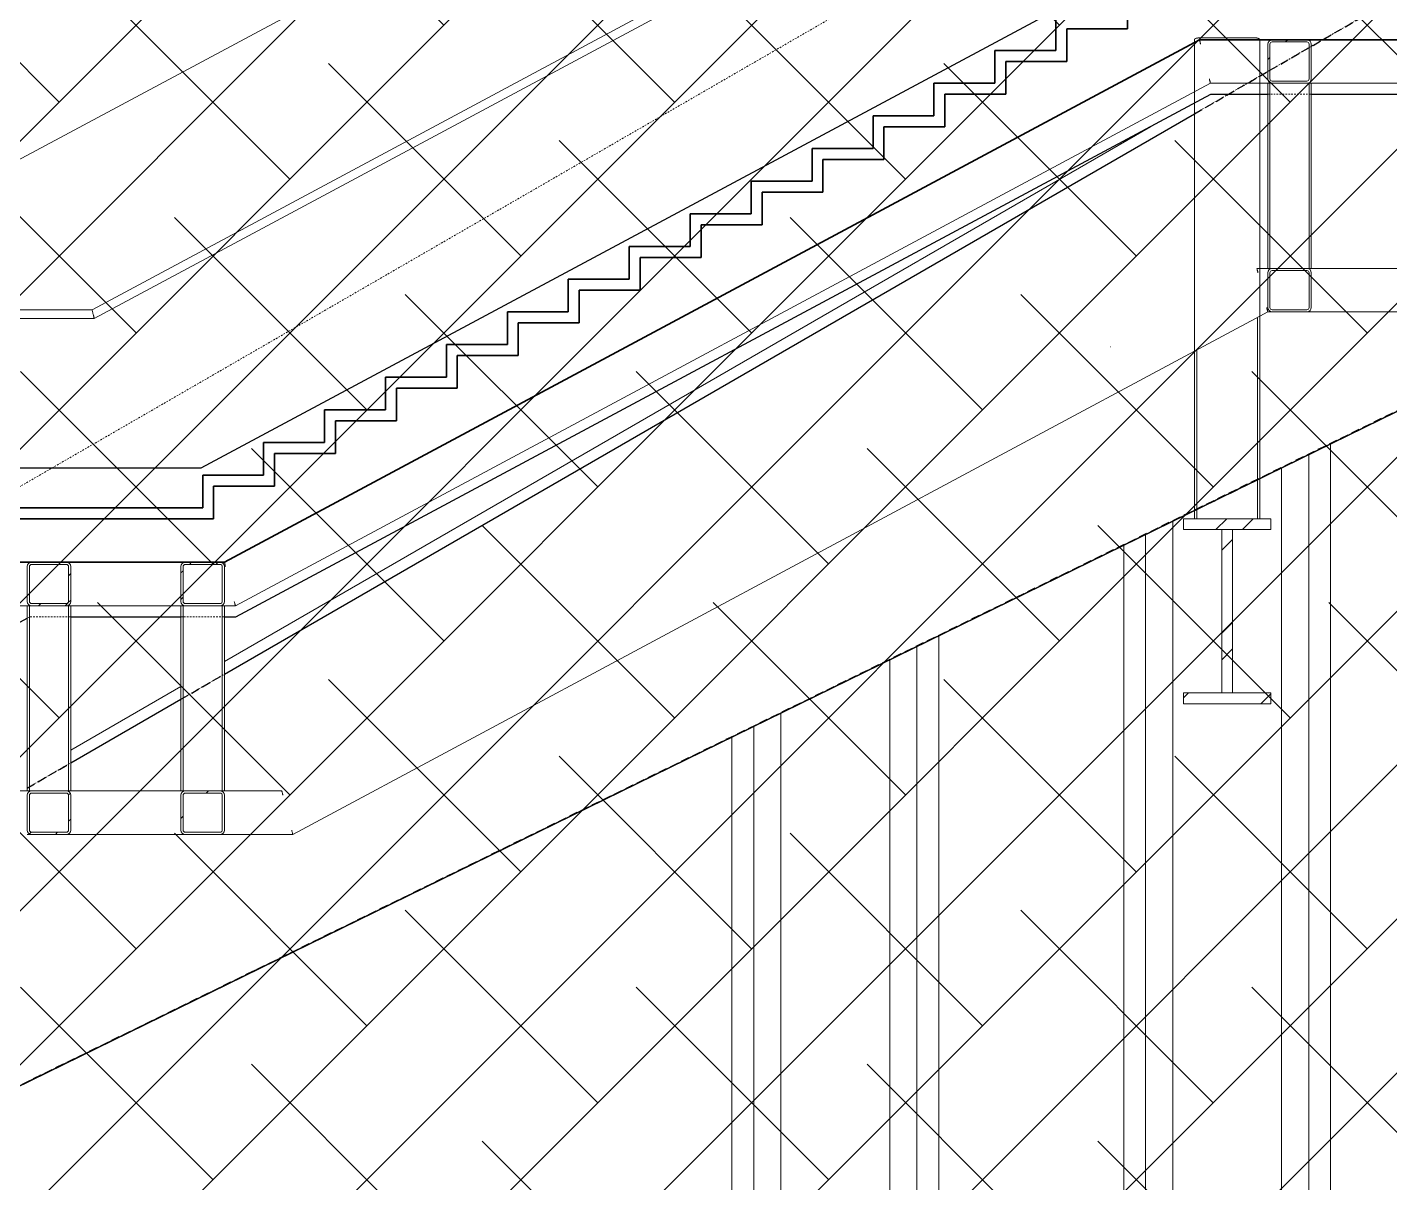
# Model space of a CAD drawing. Header units: millimetres. Extents: x 50357 to 985146, y 723188 to 1803594.
# Drawn here: x 861817 to 868078, y 811745 to 817052 of the extents above; entities that cross this region are included whole.
import ezdxf

# ---------------------------------------------------------------- set-up
doc = ezdxf.new("R2010")
doc.units = ezdxf.units.MM
doc.header["$LTSCALE"] = 3
doc.header["$MEASUREMENT"] = 0
for name, pattern in [('DASHED', [19.05, 12.7, -6.35]), ('HIDDEN', [0.375, 0.25, -0.125]), ('Member Hidden', [4.5, 2.5, -2])]:
    doc.linetypes.add(name, pattern=pattern)
for name, color, linetype, lineweight, true_color in [('A-FLOR-HRAL', 7, 'Continuous', 13, 0x6e6e6e), ('A-FLOR-PATT', 7, 'Continuous', 13, 0x6e6e6e), ('ADS280__', 7, 'Continuous', 13, 0x6e6e6e), ('ADS280_B', 7, 'Member Hidden', 13, 0x6e6e6e), ('ADS280_BOther', 7, 'Continuous', 13, 0x6e6e6e), ('ADS280_BSteel', 7, 'Continuous', 13, 0x6e6e6e), ('ADS280_C', 7, 'Continuous', 25, 0x6e6e6e), ('ADS280_COther', 7, 'Continuous', 13, 0x6e6e6e), ('ADS280_CSteel', 7, 'Continuous', 13, 0x6e6e6e), ('ADS280_CU', 7, 'HIDDEN', 13, 0x6e6e6e), ('ADS280_H', 7, 'Member Hidden', 13, 0x6e6e6e), ('ADS280_S', 7, 'Continuous', 13, 0x6e6e6e), ('I-WALL', 7, 'Continuous', 25, 0x6e6e6e), ('Q-SPCQ', 7, 'Continuous', 13, 0x6e6e6e)]:
    doc.layers.add(name, color=color, linetype=linetype, lineweight=lineweight, true_color=true_color)
doc.layers.add('Hatch (CARR)', color=8, linetype='Continuous', lineweight=35)
pattern_1 = [(45, (937466.83, 812515.94), (-251.4472, 251.4472), []), (45, (937466.83, 812896.94), (-251.4472, 251.4472), [])]
pattern_2 = [(45, (162427.4, 13871), (-251.4472, 251.4472), []), (45, (162427.4, 14252), (-251.4472, 251.4472), [])]

# ---------------------------------------------------------------- blocks, each defined once
blk = doc.blocks.new('KONEGL-TravelMaster110_Escalator_Single_metric - TM110 - 101384-1810381-SEC A')
at = {"layer": 'Q-SPCQ'}
for p, q in [((87684.3, 15494.5), (91938.6, 17950.8)), ((86978.1, 15086.8), (87484.3, 15379.1))]:
    blk.add_line(p, q, dxfattribs=at)
blk = doc.blocks.new('HANDRAIL1 - HANDRAIL-3274031-SEC A')
at = {"layer": 'A-FLOR-HRAL'}
for p, q in [((91125.6, 20148.7), (81608.1, 15050)), ((91555.7, 19510), (87075.7, 17110)), ((87085.8, 17070), (91565.8, 19470)), ((87075.7, 17110), (85855.7, 17110)), ((85865.8, 17070), (87085.8, 17070))]:
    blk.add_line(p, q, dxfattribs=at)
blk.add_open_spline([(87085.8, 17070), (87085.8, 17070), (87085.4, 17071.4), (87084.3, 17075.7), (87083.3, 17079.9), (87082.1, 17084.8), (87080.8, 17090), (87079.4, 17095.2), (87078.2, 17100.1), (87077.2, 17104.3), (87076.4, 17107.5), (87075.9, 17109.5), (87075.7, 17110), (87075.7, 17110)], degree=3, knots=[0, 0, 0, 0, 0.166667, 0.25, 0.333333, 0.416667, 0.5, 0.583333, 0.666667, 0.75, 0.833333, 0.916667, 1, 1, 1, 1], dxfattribs=at)
blk = doc.blocks.new('Staircase 01 Steel Beam - Staircase 01 Steel Beam-3332452-SEC A')
at = {"layer": 'ADS280_B', "linetype": 'Continuous'}
for p, q in [((87734.5, 15750), (92214.5, 18150)), ((92214.5, 18150), (92498.1, 18150)), ((92658.1, 18150), (93194.3, 18150)), ((86514.5, 15750), (86798, 15750)), ((86958.1, 15750), (87504.2, 15750)), ((87664.4, 15750), (87734.5, 15750))]:
    blk.add_line(p, q, dxfattribs=at)
for points, knots in [([(92169.3, 18330), (92168.9, 18331.7), (92168, 18335.2), (92166.8, 18340.1), (92165.7, 18344.3), (92164.7, 18348.6), (92164.3, 18350), (92164.3, 18350)], [0, 0, 0, 0, 0.166667, 0.333333, 0.5, 0.666667, 1, 1, 1, 1]), ([(92214.5, 18150), (92214.5, 18150), (92214.2, 18151.4), (92213.1, 18155.7), (92212, 18159.9), (92210.8, 18164.8), (92209.9, 18168.3), (92209.5, 18170)], [0.0000015, 0.0000015, 0.0000015, 0.0000015, 0.3333333, 0.5, 0.6666667, 0.8333333, 1, 1, 1, 1]), ([(87689.3, 15930), (87688.9, 15931.7), (87688, 15935.2), (87686.8, 15940.1), (87685.7, 15944.3), (87684.7, 15948.6), (87684.3, 15950), (87684.3, 15950)], [0, 0, 0, 0, 0.166667, 0.333333, 0.5, 0.666667, 1, 1, 1, 1]), ([(87734.5, 15750), (87734.5, 15750), (87734.2, 15751.4), (87733.1, 15755.7), (87732, 15759.9), (87730.8, 15764.8), (87729.9, 15768.3), (87729.5, 15770)], [0.0000015, 0.0000015, 0.0000015, 0.0000015, 0.3333333, 0.5, 0.6666667, 0.8333333, 1, 1, 1, 1])]:
    blk.add_open_spline(points, degree=3, knots=knots, dxfattribs=at)
blk = doc.blocks.new('Staircase 01 Steel Beam Bottom - Staircase 01 Steel Beam Bottom-3334284-SEC A')
at = {"layer": 'ADS280_B', "linetype": 'Continuous'}
for p, q in [((92498.1, 17300), (92427.9, 17300)), ((93204.4, 17300), (92658.1, 17300)), ((92441.4, 17080.4), (92478, 17100)), ((92478, 17100), (92498.1, 17100)), ((92658.1, 17100), (93204.4, 17100)), ((87998, 14700), (92141.4, 16919.7)), ((91756.4, 16940.3), (91755.2, 16939.7)), ((86798.1, 14900), (86727.9, 14900)), ((87504.3, 14900), (86958.1, 14900)), ((87947.9, 14900), (87664.3, 14900)), ((86778, 14700), (86798.1, 14700)), ((86958.1, 14700), (87504.3, 14700)), ((87664.3, 14700), (87998, 14700))]:
    blk.add_line(p, q, dxfattribs=at)
for points, knots in [([(92432.9, 17280), (92432.4, 17281.8), (92431.6, 17285.2), (92430.3, 17290.1), (92429.3, 17294.3), (92428.2, 17298.6), (92427.8, 17300), (92427.9, 17300)], [0, 0, 0, 0, 0.166667, 0.333333, 0.5, 0.666667, 1, 1, 1, 1]), ([(92478, 17100), (92478.1, 17100), (92477.7, 17101.4), (92476.6, 17105.7), (92475.6, 17109.9), (92474.3, 17114.8), (92473.5, 17118.3), (92473, 17120)], [0.0000015, 0.0000015, 0.0000015, 0.0000015, 0.3333333, 0.5, 0.6666667, 0.8333333, 1, 1, 1, 1]), ([(87952.9, 14880), (87952.4, 14881.7), (87951.6, 14885.2), (87950.3, 14890.1), (87949.3, 14894.3), (87948.2, 14898.6), (87947.9, 14900), (87947.9, 14900)], [0, 0, 0, 0, 0.166667, 0.333333, 0.5, 0.666667, 1, 1, 1, 1]), ([(87998, 14700), (87998, 14700), (87997.7, 14701.4), (87996.6, 14705.7), (87995.6, 14709.9), (87994.3, 14714.8), (87993.5, 14718.3), (87993, 14720)], [0.0000015, 0.0000015, 0.0000015, 0.0000015, 0.3333333, 0.5, 0.6666667, 0.8333333, 1, 1, 1, 1])]:
    blk.add_open_spline(points, degree=3, knots=knots, dxfattribs=at)
blk = doc.blocks.new('Structural Columns 1 - Structural Columns 1-3720711-SEC A')
at = {"layer": 'ADS280_C', "lineweight": 13}
for p, q in [((92766, 11850), (92766, 16492.5)), ((92666, 11850), (92666, 16443.5)), ((92541, 11850), (92541, 16382.3)), ((92041, 11570), (92041, 16137.4)), ((91816, 11570), (91816, 16027.3)), ((91916, 11570), (91916, 16076.2)), ((90966, 11570), (90966, 15611)), ((90866, 11570), (90866, 15562)), ((90741, 11570), (90741, 15500.8)), ((90241, 11570), (90241, 15256)), ((90116, 11570), (90116, 15194.8)), ((90016, 11570), (90016, 15145.8)), ((90016, 11450), (90016, 11550)), ((90116, 11450), (90116, 11550)), ((90241, 11450), (90241, 11550)), ((90741, 11450), (90741, 11550)), ((90866, 11450), (90866, 11550)), ((90966, 11450), (90966, 11550)), ((91816, 11450), (91816, 11550)), ((91916, 11450), (91916, 11550)), ((92041, 11450), (92041, 11550)), ((90016, 11075), (90016, 11350)), ((90116, 11075), (90116, 11350)), ((90241, 11075), (90241, 11350)), ((90741, 11075), (90741, 11350)), ((90866, 11075), (90866, 11350)), ((90966, 11075), (90966, 11350)), ((91816, 11075), (91816, 11350)), ((91916, 11075), (91916, 11350)), ((92041, 11075), (92041, 11350))]:
    blk.add_line(p, q, dxfattribs=at)
blk = doc.blocks.new('Square Hollow Sections - SHS 200x200x10-V31-SEC A')
at = {"layer": 'ADS280_H', "linetype": 'Continuous'}
h = blk.add_hatch(dxfattribs=at)
h.set_pattern_fill('FP_1', color=256, style=0, pattern_type=2)
h.set_pattern_definition(pattern_2)
h.paths.add_polyline_path([(92498.1, 17100), (92658.1, 17100), (92672.2, 17105.9), (92678.1, 17120), (92678.1, 17280), (92672.2, 17294.1), (92658.1, 17300), (92498.1, 17300), (92483.9, 17294.1), (92478.1, 17277.4), (92478.1, 17120), (92483.9, 17105.9)], flags=0)
h.paths.add_polyline_path([(92658.1, 17110), (92498.1, 17110), (92491, 17112.9), (92488.1, 17120), (92488.1, 17280), (92491, 17287.1), (92498.1, 17290), (92658.1, 17290), (92665.1, 17287.1), (92668.1, 17277.4), (92668.1, 17120), (92665.1, 17112.9)], flags=0)
at = {"layer": 'ADS280_S'}
for p, q in [((92478.1, 17280), (92478.1, 17120)), ((92488.1, 17120), (92488.1, 17280)), ((92658.1, 17300), (92498.1, 17300)), ((92498.1, 17290), (92658.1, 17290)), ((92668.1, 17280), (92668.1, 17120)), ((92678.1, 17120), (92678.1, 17280)), ((92658.1, 17110), (92498.1, 17110)), ((92498.1, 17100), (92658.1, 17100))]:
    blk.add_line(p, q, dxfattribs=at)
for centre, radius, start, end in [((92498.1, 17280), 20, 90, 180), ((92498.1, 17280), 10, 90, 180), ((92658.1, 17280), 20, 0, 90), ((92658.1, 17280), 10, 0, 90), ((92498.1, 17120), 20, 180, 270), ((92498.1, 17120), 10, 180, 270), ((92658.1, 17120), 20, 270, 360), ((92658.1, 17120), 10, 270, 360)]:
    blk.add_arc(centre, radius, start, end, dxfattribs=at)
blk = doc.blocks.new('Square Hollow Sections - SHS 200x200x10-V32-SEC A')
at = {"layer": 'ADS280_H', "linetype": 'Continuous'}
h = blk.add_hatch(dxfattribs=at)
h.set_pattern_fill('FP_1', color=256, style=0, pattern_type=2)
h.set_pattern_definition(pattern_2)
h.paths.add_polyline_path([(87504.3, 14700), (87664.3, 14700), (87678.5, 14705.9), (87684.3, 14720), (87684.3, 14880), (87678.5, 14894.1), (87664.3, 14900), (87504.3, 14900), (87490.2, 14894.1), (87484.3, 14880), (87484.3, 14720), (87490.2, 14705.9)], flags=0)
h.paths.add_polyline_path([(87664.3, 14710), (87504.3, 14710), (87497.2, 14712.9), (87494.3, 14720), (87494.3, 14880), (87497.2, 14887.1), (87507.2, 14890), (87664.3, 14890), (87671.4, 14887.1), (87674.3, 14880), (87674.3, 14720), (87671.4, 14712.9)], flags=0)
at = {"layer": 'ADS280_S'}
for p, q in [((87664.3, 14900), (87504.3, 14900)), ((87484.3, 14880), (87484.3, 14720)), ((87494.3, 14720), (87494.3, 14880)), ((87504.3, 14890), (87664.3, 14890)), ((87674.3, 14880), (87674.3, 14720)), ((87684.3, 14720), (87684.3, 14880)), ((87664.3, 14710), (87504.3, 14710)), ((87504.3, 14700), (87664.3, 14700))]:
    blk.add_line(p, q, dxfattribs=at)
for centre, radius, start, end in [((87504.3, 14880), 20, 90, 180), ((87664.3, 14880), 20, 0, 90), ((87504.3, 14880), 10, 90, 180), ((87664.3, 14880), 10, 0, 90), ((87504.3, 14720), 20, 180, 270), ((87504.3, 14720), 10, 180, 270), ((87664.3, 14720), 20, 270, 0), ((87664.3, 14720), 10, 270, 0)]:
    blk.add_arc(centre, radius, start, end, dxfattribs=at)
blk = doc.blocks.new('Square Hollow Sections - SHS 200x200x10-V33-SEC A')
at = {"layer": 'ADS280_H', "linetype": 'Continuous'}
h = blk.add_hatch(dxfattribs=at)
h.set_pattern_fill('FP_1', color=256, style=0, pattern_type=2)
h.set_pattern_definition(pattern_2)
h.paths.add_polyline_path([(86798.1, 14700), (86958.1, 14700), (86972.2, 14705.9), (86978.1, 14720), (86978.1, 14880), (86972.2, 14894.1), (86958.1, 14900), (86798.1, 14900), (86783.9, 14894.1), (86778.1, 14880), (86778.1, 14720), (86783.9, 14705.9)], flags=0)
h.paths.add_polyline_path([(86798.1, 14710), (86791, 14712.9), (86788.1, 14720), (86788.1, 14880), (86791, 14887.1), (86798.1, 14890), (86958.1, 14890), (86965.1, 14887.1), (86968.1, 14880), (86968.1, 14720), (86965.1, 14712.9), (86958.1, 14710), (86869.8, 14710)], flags=0)
at = {"layer": 'ADS280_S'}
for p, q in [((86958.1, 14900), (86798.1, 14900)), ((86778.1, 14880), (86778.1, 14720)), ((86788.1, 14720), (86788.1, 14880)), ((86798.1, 14890), (86958.1, 14890)), ((86968.1, 14880), (86968.1, 14720)), ((86978.1, 14720), (86978.1, 14880)), ((86958.1, 14710), (86798.1, 14710)), ((86798.1, 14700), (86958.1, 14700))]:
    blk.add_line(p, q, dxfattribs=at)
for centre, radius, start, end in [((86798.1, 14880), 20, 90, 180), ((86958.1, 14880), 20, 0, 90), ((86798.1, 14880), 10, 90, 180), ((86958.1, 14880), 10, 0, 90), ((86798.1, 14720), 20, 180, 270), ((86798.1, 14720), 10, 180, 270), ((86958.1, 14720), 20, 270, 360), ((86958.1, 14720), 10, 270, 360)]:
    blk.add_arc(centre, radius, start, end, dxfattribs=at)
blk = doc.blocks.new('Square Hollow Sections - SHS 200x200x10-V40-SEC A')
at = {"layer": 'ADS280_H', "linetype": 'Continuous'}
h = blk.add_hatch(dxfattribs=at)
h.set_pattern_fill('FP_1', color=256, style=0, pattern_type=2)
h.set_pattern_definition(pattern_2)
h.paths.add_polyline_path([(87504.3, 15750), (87664.3, 15750), (87678.5, 15755.9), (87684.3, 15770), (87684.3, 15930), (87678.5, 15944.1), (87664.3, 15950), (87504.3, 15950), (87490.2, 15944.1), (87484.3, 15930), (87484.3, 15770), (87490.2, 15755.9)], flags=0)
h.paths.add_polyline_path([(87664.3, 15760), (87504.3, 15760), (87497.2, 15762.9), (87494.3, 15770), (87494.3, 15930), (87497.2, 15937.1), (87507.2, 15940), (87664.3, 15940), (87671.4, 15937.1), (87674.3, 15930), (87674.3, 15770), (87671.4, 15762.9)], flags=0)
at = {"layer": 'ADS280_S'}
for p, q in [((87484.3, 15930), (87484.3, 15770)), ((87494.3, 15770), (87494.3, 15930)), ((87664.3, 15950), (87504.3, 15950)), ((87504.3, 15940), (87664.3, 15940)), ((87674.3, 15930), (87674.3, 15770)), ((87684.3, 15770), (87684.3, 15930)), ((87664.3, 15760), (87504.3, 15760)), ((87504.3, 15750), (87664.3, 15750))]:
    blk.add_line(p, q, dxfattribs=at)
for centre, radius, start, end in [((87504.3, 15930), 20, 90, 180), ((87504.3, 15930), 10, 90, 180), ((87664.3, 15930), 20, 0, 90), ((87664.3, 15930), 10, 0, 90), ((87504.3, 15770), 20, 180, 270), ((87504.3, 15770), 10, 180, 270), ((87664.3, 15770), 20, 270, 0), ((87664.3, 15770), 10, 270, 0)]:
    blk.add_arc(centre, radius, start, end, dxfattribs=at)
blk = doc.blocks.new('Square Hollow Sections - SHS 200x200x10-V41-SEC A')
at = {"layer": 'ADS280_H', "linetype": 'Continuous'}
h = blk.add_hatch(dxfattribs=at)
h.set_pattern_fill('FP_1', color=256, style=0, pattern_type=2)
h.set_pattern_definition(pattern_2)
h.paths.add_polyline_path([(86958.1, 15750), (86972.2, 15755.9), (86978.1, 15770), (86978.1, 15930), (86972.2, 15944.1), (86958.1, 15950), (86798.1, 15950), (86783.9, 15944.1), (86778.1, 15930), (86778.1, 15770), (86783.9, 15755.9), (86798.1, 15750), (86869.8, 15750)], flags=0)
h.paths.add_polyline_path([(86958.1, 15760), (86798.1, 15760), (86791, 15762.9), (86788.1, 15770), (86788.1, 15930), (86791, 15937.1), (86798.1, 15940), (86958.1, 15940), (86965.1, 15937.1), (86968.1, 15930), (86968.1, 15770), (86965.1, 15762.9)], flags=0)
at = {"layer": 'ADS280_S'}
for p, q in [((86778.1, 15930), (86778.1, 15770)), ((86788.1, 15770), (86788.1, 15930)), ((86958.1, 15950), (86798.1, 15950)), ((86798.1, 15940), (86958.1, 15940)), ((86968.1, 15930), (86968.1, 15770)), ((86978.1, 15770), (86978.1, 15930)), ((86958.1, 15760), (86798.1, 15760)), ((86798.1, 15750), (86958.1, 15750))]:
    blk.add_line(p, q, dxfattribs=at)
for centre, radius, start, end in [((86798.1, 15930), 20, 90, 180), ((86798.1, 15930), 10, 90, 180), ((86958.1, 15930), 20, 0, 90), ((86958.1, 15930), 10, 0, 90), ((86798.1, 15770), 20, 180, 270), ((86798.1, 15770), 10, 180, 270), ((86958.1, 15770), 20, 270, 360), ((86958.1, 15770), 10, 270, 360)]:
    blk.add_arc(centre, radius, start, end, dxfattribs=at)
blk = doc.blocks.new('Square Hollow Sections - SHS 200x200x10-V43-SEC A')
at = {"layer": 'ADS280_H', "linetype": 'Continuous'}
h = blk.add_hatch(dxfattribs=at)
h.set_pattern_fill('FP_1', color=256, style=0, pattern_type=2)
h.set_pattern_definition(pattern_2)
h.paths.add_polyline_path([(92498.1, 18150), (92658.1, 18150), (92672.2, 18155.9), (92678.1, 18170), (92678.1, 18330), (92672.2, 18344.1), (92658.1, 18350), (92498.1, 18350), (92483.9, 18344.1), (92478.1, 18330), (92478.1, 18170), (92483.9, 18155.9)], flags=0)
h.paths.add_polyline_path([(92498.1, 18160), (92491, 18162.9), (92488.1, 18170), (92488.1, 18330), (92491, 18337.1), (92498.1, 18340), (92658.1, 18340), (92665.1, 18337.1), (92668.1, 18330), (92668.1, 18170), (92665.1, 18162.9), (92658.1, 18160), (92606.2, 18160)], flags=0)
at = {"layer": 'ADS280_S'}
for p, q in [((92658.1, 18350), (92498.1, 18350)), ((92478.1, 18330), (92478.1, 18170)), ((92488.1, 18170), (92488.1, 18330)), ((92498.1, 18340), (92658.1, 18340)), ((92668.1, 18330), (92668.1, 18170)), ((92678.1, 18170), (92678.1, 18330)), ((92658.1, 18160), (92498.1, 18160)), ((92498.1, 18150), (92658.1, 18150))]:
    blk.add_line(p, q, dxfattribs=at)
for centre, radius, start, end in [((92498.1, 18330), 20, 90, 180), ((92658.1, 18330), 20, 0, 90), ((92498.1, 18330), 10, 90, 180), ((92658.1, 18330), 10, 0, 90), ((92498.1, 18170), 20, 180, 270), ((92498.1, 18170), 10, 180, 270), ((92658.1, 18170), 20, 270, 360), ((92658.1, 18170), 10, 270, 360)]:
    blk.add_arc(centre, radius, start, end, dxfattribs=at)
blk = doc.blocks.new('Square Hollow Sections-Column - SHS200x200x10-3337348-SEC A')
at = {"layer": 'ADS280_C', "lineweight": 13}
for p, q in [((87504.3, 15750), (87494.3, 15750)), ((87674.3, 15750), (87664.3, 15750)), ((87684.3, 14900), (87684.3, 15750))]:
    blk.add_line(p, q, dxfattribs=at)
at = {"layer": 'ADS280_CU'}
for p, q in [((87484.3, 15750), (87484.3, 14900)), ((87494.3, 15750), (87494.3, 14900)), ((87674.3, 15750), (87674.3, 14900))]:
    blk.add_line(p, q, dxfattribs=at)
blk = doc.blocks.new('Square Hollow Sections-Column - SHS200x200x10-V46-SEC A')
at = {"layer": 'ADS280_C', "lineweight": 13}
for p, q in [((86798.1, 15750), (86788.1, 15750)), ((86968.1, 15750), (86958.1, 15750)), ((86978.1, 14900), (86978.1, 15750))]:
    blk.add_line(p, q, dxfattribs=at)
at = {"layer": 'ADS280_CU'}
for p, q in [((86778.1, 15750), (86778.1, 14900)), ((86788.1, 15750), (86788.1, 14900)), ((86968.1, 15750), (86968.1, 14900))]:
    blk.add_line(p, q, dxfattribs=at)
blk = doc.blocks.new('Square Hollow Sections-Column - SHS200x200x10-V47-SEC A')
at = {"layer": 'ADS280_C', "lineweight": 13}
for p, q in [((92498.1, 18150), (92488.1, 18150)), ((92668.1, 18150), (92658.1, 18150)), ((92678.1, 17300), (92678.1, 18150))]:
    blk.add_line(p, q, dxfattribs=at)
at = {"layer": 'ADS280_CU'}
for p, q in [((92478.1, 18150), (92478.1, 17300)), ((92488.1, 18150), (92488.1, 17300)), ((92668.1, 18150), (92668.1, 17300))]:
    blk.add_line(p, q, dxfattribs=at)
blk = doc.blocks.new('Square Hollow Sections-Column - SHS300x300x10-4186498-SEC A')
at = {"layer": 'ADS280_CU'}
for p, q in [((92431.4, 17075), (92431.4, 16332.3)), ((92151.4, 16925.1), (92151.4, 16195.2)), ((92431.4, 16332.2), (92431.4, 16328.8)), ((92431.4, 16328.7), (92431.4, 16150)), ((92151.4, 16195.1), (92151.4, 16191.7)), ((92151.4, 16191.6), (92151.4, 16150))]:
    blk.add_line(p, q, dxfattribs=at)

msp = doc.modelspace()

# ---------------------------------------------------------------- hatches: boundary and pattern name
at = {"layer": 'A-FLOR-PATT'}
h = msp.add_hatch(dxfattribs=at)
h.set_pattern_fill('FP_1', color=256, style=0, pattern_type=2)
h.set_pattern_definition(pattern_1)
h.paths.add_polyline_path([(857808.4552, 810243.4457), (875223.4483, 818769.936), (875220.4483, 818771.4671), (857808.4552, 810246.4457)], flags=0)
at = {"layer": 'ADS280_BSteel'}
h = msp.add_hatch(dxfattribs=at)
h.set_pattern_fill('FP_1', color=256, style=0, pattern_type=2)
h.set_pattern_definition(pattern_1)
h.paths.add_polyline_path([(867433.1804, 814744.936), (867530.8636, 814744.936), (867530.8636, 814794.936), (867130.8636, 814794.936), (867130.8636, 814744.936), (867220.7213, 814744.936)], flags=0)
h = msp.add_hatch(dxfattribs=at)
h.set_pattern_fill('FP_1', color=256, style=0, pattern_type=2)
h.set_pattern_definition(pattern_1)
h.paths.add_polyline_path([(867305.8636, 813994.936), (867355.8636, 813994.936), (867355.8636, 814744.936), (867305.8636, 814744.936), (867305.8636, 814233.8391)], flags=0)
h = msp.add_hatch(dxfattribs=at)
h.set_pattern_fill('FP_1', color=256, style=0, pattern_type=2)
h.set_pattern_definition(pattern_1)
h.paths.add_polyline_path([(867130.8636, 813944.936), (867530.8636, 813944.936), (867530.8636, 813994.936), (867130.8636, 813994.936)], flags=0)
at = {"layer": 'Hatch (CARR)'}
h = msp.add_hatch(dxfattribs=at)
h.set_pattern_fill('ANSI38', color=256, scale=4000)
edge = h.paths.add_edge_path()
edge.add_arc((901797.5377, 767882.7787), 65692.9869, 89.447631451, 111.454694143)
edge.add_line((877769.3162, 829023.7069), (843903.652, 829356.155))
edge.add_line((843903.652, 829356.155), (843838.7661, 822738.7897))
edge.add_line((843838.7661, 822738.7897), (855789.2784, 822621.4755))
edge.add_line((855789.2784, 822621.4755), (861630.5158, 818523.1211))
edge.add_line((861630.5158, 818523.1211), (861630.4904, 817844.936))
edge.add_line((861630.4904, 817844.936), (860370.6117, 817844.936))
edge.add_line((860370.6117, 817844.936), (856170.6117, 815594.936))
edge.add_line((856170.6117, 815594.936), (854950.6117, 815594.936))
edge.add_line((854950.6117, 815594.936), (854390.6117, 815294.936))
edge.add_line((854390.6117, 815294.936), (844469.3201, 815294.936))
edge.add_line((844469.3201, 815294.936), (844469.3201, 810194.936))
edge.add_line((844469.3201, 810194.936), (868430.8636, 810194.936))
edge.add_line((868430.8636, 810194.936), (868430.8636, 812102.6672))
edge.add_line((868430.8636, 812102.6672), (875730.6511, 815683.6405))
edge.add_line((875730.6511, 815683.6405), (902430.851, 815683.6405))
edge.add_line((902430.851, 815683.6405), (902430.851, 833572.7128))

# ---------------------------------------------------------------- linework, layer by layer
at = {"layer": 'ADS280__'}
for p, q in [((874548.343, 818439.3449), (867480.8658, 814978.4495)), ((862723.7381, 814081.3115), (867180.9712, 816654.973)), ((867180.8661, 814831.5417), (857808.4552, 810241.936)), ((862017.2878, 813673.3984), (862523.7381, 813965.829))]:
    msp.add_line(p, q, dxfattribs=at)
at = {"layer": 'ADS280_CSteel'}
for p, q in [((867480.8637, 815944.9368), (867480.8619, 816744.936)), ((867480.8655, 814982.1173), (867480.8655, 815725.3102)), ((867460.8655, 815714.5991), (867200.8655, 815575.3544)), ((867180.8655, 815564.6433), (867180.8655, 814835.2368)), ((867480.8655, 814849.2787), (867480.8655, 814978.5784)), ((867480.8662, 814794.936), (867480.8661, 814849.2332)), ((867180.8655, 814831.6704), (867180.8655, 814794.936))]:
    msp.add_line(p, q, dxfattribs=at)
at = {"layer": 'ADS280_CSteel', "flags": 128}
for points in [[(867480.8655, 815725.3102), (867460.8655, 815714.5991)], [(867200.8655, 815575.3544), (867180.8655, 815564.6433)]]:
    msp.add_lwpolyline(points, dxfattribs=at)
at = {"layer": 'ADS280_CU', "linetype": 'Member Hidden'}
for p, q in [((870203.3467, 819804.4061), (854697.6696, 810851.0447)), ((867181.0141, 816655.2302), (869988.6231, 818276.436)), ((867517.613, 816744.936), (867717.4366, 816744.936)), ((861817.6185, 814337.6311), (861831.1724, 814344.9063)), ((861831.1724, 814344.9063), (862017.4366, 814344.9063)), ((862523.8649, 814344.9063), (862723.6885, 814344.9063)), ((862523.781, 813965.9906), (862723.6951, 814081.4276)), ((861817.5292, 813558.1775), (862017.2447, 813673.4998))]:
    msp.add_line(p, q, dxfattribs=at)
at = {"layer": 'ADS280_CU'}
for p, q in [((867180.8602, 816894.2225), (867180.8614, 816995.6494)), ((867200.8615, 817003.4515), (867460.8615, 817003.4515)), ((867480.8619, 816744.9816), (867480.8614, 816995.6495)), ((867180.8602, 816894.2224), (867180.8631, 815564.6924)), ((867480.8642, 815725.3596), (867480.8637, 815944.8912)), ((867480.8658, 814978.6279), (867480.8658, 814982.0677)), ((867180.8655, 814835.1872), (867180.8655, 814831.72))]:
    msp.add_line(p, q, dxfattribs=at)
for centre, start_param, end_param in [((867200.8614, 816995.6494), 1.570790738, 3.141587064), ((867460.8614, 816995.6494), 0, 1.570790738)]:
    msp.add_ellipse(centre, major_axis=(20, 0), ratio=0.39010382, start_param=start_param, end_param=end_param, dxfattribs=at)
at = {"layer": 'ADS280_H', "linetype": 'DASHED', "lineweight": 25}
for p, q in [((867181.0142, 816654.9978), (869989.1254, 818276.436)), ((869989.1413, 816209.736), (857808.4552, 810244.936)), ((867480.8212, 814978.4277), (867180.9107, 814831.5635)), ((862523.781, 813965.8538), (862723.6951, 814081.2867)), ((861817.5292, 813558.0553), (862017.2449, 813673.3736))]:
    msp.add_line(p, q, dxfattribs=at)
at = {"layer": 'ADS280_S', "lineweight": 35}
for p, q in [((866873.5638, 817194.936), (866873.5638, 817044.936)), ((866543.5638, 817094.936), (866543.5638, 816944.936)), ((866593.5638, 817044.936), (866593.5638, 816894.936)), ((866593.5638, 816894.936), (866593.5638, 817044.936)), ((866593.5638, 817044.936), (866873.5638, 817044.936)), ((862723.7606, 814594.936), (867203.7606, 816994.936)), ((867203.7606, 816994.936), (868423.7606, 816994.936)), ((866543.5638, 816944.936), (866263.5638, 816944.936)), ((866263.5638, 816944.936), (866263.5638, 816794.936)), ((866593.5638, 816894.936), (866313.5638, 816894.936)), ((866313.5638, 816744.936), (866313.5638, 816894.936)), ((866263.5638, 816794.936), (865983.5638, 816794.936)), ((865983.5638, 816794.936), (865983.5638, 816644.936)), ((866033.5638, 816744.936), (866033.5638, 816594.936)), ((866033.5638, 816744.936), (866313.5638, 816744.936)), ((865983.5638, 816644.936), (865703.5638, 816644.936)), ((865703.5638, 816644.936), (865703.5638, 816494.936)), ((866033.5638, 816594.936), (865753.5638, 816594.936)), ((865753.5638, 816594.936), (865753.5638, 816444.936)), ((865753.5638, 816444.936), (865753.5638, 816594.936)), ((865703.5638, 816494.936), (865423.5638, 816494.936)), ((865423.5638, 816494.936), (865423.5638, 816344.936)), ((865753.5638, 816444.936), (865473.5638, 816444.936)), ((865473.5638, 816444.936), (865473.5638, 816294.936)), ((865423.5638, 816344.936), (865143.5638, 816344.936)), ((865143.5638, 816344.936), (865143.5638, 816194.936)), ((865473.5638, 816294.936), (865193.5638, 816294.936)), ((865193.5638, 816294.936), (865193.5638, 816144.936)), ((865193.5638, 816144.936), (865193.5638, 816294.936)), ((865143.5638, 816194.936), (864863.5638, 816194.936)), ((864863.5638, 816194.936), (864863.5638, 816044.936)), ((865193.5638, 816144.936), (864913.5638, 816144.936)), ((864913.5638, 816144.936), (864913.5638, 815994.936)), ((864863.5638, 816044.936), (864583.5638, 816044.936)), ((864583.5638, 816044.936), (864583.5638, 815894.936)), ((864913.5638, 815994.936), (864633.5638, 815994.936)), ((864633.5638, 815844.936), (864633.5638, 815994.936)), ((864583.5638, 815894.936), (864303.5638, 815894.936)), ((864303.5638, 815894.936), (864303.5638, 815744.936)), ((864353.5638, 815694.936), (864353.5638, 815844.936)), ((864353.5638, 815844.936), (864633.5638, 815844.936)), ((864303.5638, 815744.936), (864023.5638, 815744.936)), ((864023.5638, 815744.936), (864023.5638, 815594.936)), ((864073.5638, 815544.936), (864073.5638, 815694.936)), ((864073.5638, 815694.936), (864353.5638, 815694.936)), ((864023.5638, 815594.936), (863743.5638, 815594.936)), ((863743.5638, 815594.936), (863743.5638, 815444.936)), ((864073.5638, 815544.936), (863793.5638, 815544.936)), ((863793.5638, 815544.936), (863793.5638, 815394.936)), ((863743.5638, 815444.936), (863463.5638, 815444.936)), ((863463.5638, 815444.936), (863463.5638, 815294.936)), ((863513.5638, 815244.936), (863513.5638, 815394.936)), ((863513.5638, 815394.936), (863793.5638, 815394.936)), ((863463.5638, 815294.936), (863183.5638, 815294.936)), ((863183.5638, 815294.936), (863183.5638, 815144.936)), ((863233.5638, 815094.936), (863233.5638, 815244.936)), ((863233.5638, 815244.936), (863513.5638, 815244.936)), ((863183.5638, 815144.936), (862903.5638, 815144.936)), ((862903.5638, 815144.936), (862903.5638, 814994.936)), ((863233.5638, 815094.936), (862953.5638, 815094.936)), ((862953.5638, 815094.936), (862953.5638, 814944.936)), ((862903.5638, 814994.936), (862623.5638, 814994.936)), ((862623.5638, 814994.936), (862623.5638, 814844.936)), ((862673.5638, 814944.936), (862673.5638, 814794.936)), ((862673.5638, 814944.936), (862953.5638, 814944.936)), ((862623.5638, 814844.936), (861123.5638, 814844.936)), ((861173.5638, 814794.936), (862673.5638, 814794.936)), ((861503.7606, 814594.936), (862723.7606, 814594.936))]:
    msp.add_line(p, q, dxfattribs=at)
at = {"layer": 'ADS280_S'}
for p, q in [((867530.8636, 814794.936), (867130.8636, 814794.936)), ((867130.8636, 814794.936), (867130.8636, 814744.936)), ((867530.8636, 814744.936), (867530.8636, 814794.936)), ((867130.8636, 814744.936), (867530.8636, 814744.936)), ((867305.8636, 814744.936), (867305.8636, 813994.936)), ((867355.8636, 813994.936), (867355.8636, 814744.936)), ((867530.8636, 813994.936), (867130.8636, 813994.936)), ((867130.8636, 813994.936), (867130.8636, 813944.936)), ((867530.8636, 813944.936), (867530.8636, 813994.936)), ((867130.8636, 813944.936), (867530.8636, 813944.936))]:
    msp.add_line(p, q, dxfattribs=at)
at = {"layer": 'ADS280_S', "flags": 128}
for points in [[(875220.4483, 818771.4671), (857808.4552, 810246.4457)], [(857808.4552, 810243.4457), (875223.4483, 818769.936)]]:
    msp.add_lwpolyline(points, dxfattribs=at)
at = {"layer": 'I-WALL'}
for p, q in [((867095.2758, 817427.125), (862615.2758, 815027.125)), ((862776.5021, 814344.9063), (867256.4945, 816744.936)), ((867256.4945, 816744.936), (867517.5634, 816744.936)), ((867717.4862, 816744.936), (868223.8603, 816744.936)), ((862723.7381, 814081.4524), (867180.9712, 816655.2054)), ((862615.2758, 815027.125), (861395.2758, 815027.125)), ((857303.7499, 811914.7959), (861817.5747, 814337.6077)), ((862017.4862, 814344.9063), (862523.8153, 814344.9063)), ((862723.7381, 814344.9063), (862776.5021, 814344.9063)), ((862017.2876, 813673.5246), (862523.7381, 813965.9658))]:
    msp.add_line(p, q, dxfattribs=at)

# ---------------------------------------------------------------- block references
at = {"layer": 'A-FLOR-HRAL'}
msp.add_blockref('HANDRAIL1 - HANDRAIL-3274031-SEC A', (775039.4296, 798644.936), dxfattribs=at)
at = {"layer": 'ADS280_BOther'}
for name in ['Staircase 01 Steel Beam - Staircase 01 Steel Beam-3332452-SEC A', 'Staircase 01 Steel Beam Bottom - Staircase 01 Steel Beam Bottom-3334284-SEC A']:
    msp.add_blockref(name, (775039.4296, 798644.936), dxfattribs=at)
at = {"layer": 'ADS280_BSteel', "linetype": 'Member Hidden'}
for name in ['Square Hollow Sections - SHS 200x200x10-V43-SEC A', 'Square Hollow Sections - SHS 200x200x10-V31-SEC A', 'Square Hollow Sections - SHS 200x200x10-V41-SEC A', 'Square Hollow Sections - SHS 200x200x10-V40-SEC A', 'Square Hollow Sections - SHS 200x200x10-V33-SEC A', 'Square Hollow Sections - SHS 200x200x10-V32-SEC A']:
    msp.add_blockref(name, (775039.4296, 798644.936), dxfattribs=at)
at = {"layer": 'ADS280_COther'}
msp.add_blockref('Structural Columns 1 - Structural Columns 1-3720711-SEC A', (775039.4296, 798644.936), dxfattribs=at)
at = {"layer": 'ADS280_CSteel', "linetype": 'HIDDEN'}
for name in ['Square Hollow Sections-Column - SHS200x200x10-V47-SEC A', 'Square Hollow Sections-Column - SHS300x300x10-4186498-SEC A', 'Square Hollow Sections-Column - SHS200x200x10-V46-SEC A', 'Square Hollow Sections-Column - SHS200x200x10-3337348-SEC A']:
    msp.add_blockref(name, (775039.4296, 798644.936), dxfattribs=at)
at = {"layer": 'Q-SPCQ'}
msp.add_blockref('KONEGL-TravelMaster110_Escalator_Single_metric - TM110 - 101384-1810381-SEC A', (775039.4296, 798644.936), dxfattribs=at)

doc.saveas('drawing.dxf')
